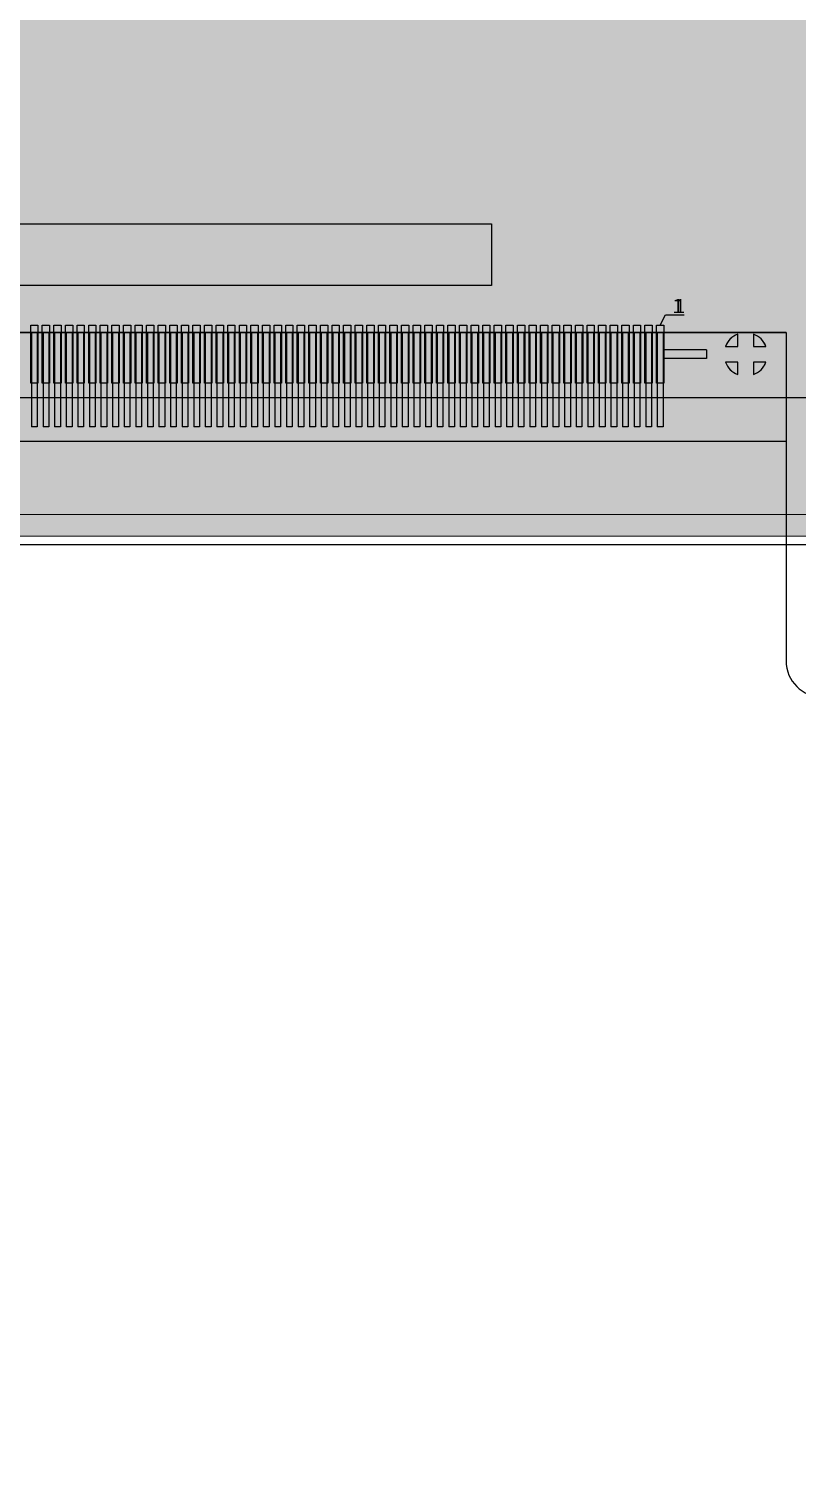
# Model space of a CAD drawing. Header units: millimetres. Extents: x 2436 to 2787, y -3116 to -2823.
# Drawn here: x 2541.43 to 2552.04, y -2970.53 to -2950.81 of the extents above; entities that cross this region are included whole.
import ezdxf

# ---------------------------------------------------------------- set-up
doc = ezdxf.new("R2010")
doc.units = ezdxf.units.MM
doc.linetypes.add('CENTER', pattern=[2, 1.25, -0.25, 0.25, -0.25])
doc.layers.add('center', color=1, linetype='CENTER', lineweight=9)
doc.layers.add('TEXT', color=4, linetype='Continuous', lineweight=13)
for name, color, linetype in [('Cover Lens 盖板', 6, 'Continuous'), ('fpc1', 40, 'Continuous'), ('housing', 7, 'Continuous'), ('MECH2', 5, 'Continuous'), ('保护膜', 3, 'Continuous'), ('铁框', 190, 'Continuous')]:
    doc.layers.add(name, color=color, linetype=linetype)
doc.styles.get("Standard").update_dxf_attribs({"font": ''})
doc.styles.add('SVA', font='')
doc.styles.get('Standard').set_extended_font_data('KaiTi_GB2312')
doc.styles.get('SVA').set_extended_font_data('SimSun')
doc.dimstyles.new('SVA', dxfattribs={"dimscale": 0.7, "dimtxt": 3, "dimasz": 3, "dimexe": 1.25, "dimexo": 0.625, "dimtad": 1, "dimzin": 1, "dimdsep": 46, "dimtxsty": 'Standard', "dimcen": 3, "dimazin": 0, "dimtfac": 1, "dimtmove": 0, "dimatfit": 3, "dimfxl": 1, "dimlwd": 13, "dimlwe": 13, "dimarcsym": 0})

# ---------------------------------------------------------------- blocks, each defined once
blk = doc.blocks.new('DFGBDFBDFB')
at = {"layer": 'TEXT', "color": 7}
for p, q in [((1460.665, -128.071), (1460.665, -128.24)), ((1460.885, -128.24), (1460.885, -128.071)), ((1460.665, -128.24), (1460.496, -128.24)), ((1461.055, -128.24), (1460.885, -128.24)), ((1460.496, -128.46), (1460.665, -128.46)), ((1460.665, -128.46), (1460.665, -128.629)), ((1460.885, -128.629), (1460.885, -128.46)), ((1460.885, -128.46), (1461.055, -128.46))]:
    blk.add_line(p, q, dxfattribs=at)
for start, end in [(111.5102, 158.4898), (21.5102, 68.4898), (201.5102, 248.4898), (291.5102, 338.4898)]:
    blk.add_arc((1460.775, -128.35), 0.3, start, end, dxfattribs=at)
blk = doc.blocks.new('*D452')
at = {"layer": 'Defpoints', "color": 0, "transparency": 16777216}
for p in [(2508.639, -2958.133), (2478.31, -3008.133), (2541.949, -3008.133)]:
    blk.add_point(p, dxfattribs=at)
at = {"layer": '铁框', "color": 0, "lineweight": 13, "transparency": 16777216}
for p, q in [((2508.202, -2958.133), (2477.435, -2958.133)), ((2478.31, -2960.233), (2478.31, -3006.033)), ((2541.512, -3008.133), (2477.435, -3008.133))]:
    blk.add_line(p, q, dxfattribs=at)
at = {"layer": '铁框', "color": 0, "transparency": 16777216}
for points in [[(2477.96, -2960.233), (2478.66, -2960.233), (2478.31, -2958.133)], [(2477.96, -3006.033), (2478.66, -3006.033), (2478.31, -3008.133)]]:
    blk.add_solid(points, dxfattribs=at)
at = {"layer": '铁框', "color": 3, "transparency": 16777216, "insert": (2476.822, -2983.133), "char_height": 2.1, "attachment_point": 5, "rotation": 90}
blk.add_mtext('50.00', dxfattribs=at)
blk = doc.blocks.new('ctp')
at = {"layer": 'center'}
h = blk.add_hatch(color=7, dxfattribs=at)
h.dxf.hatch_style = 1
h.paths.add_polyline_path([(2207.121, -3029.313), (2179.991, -3029.313), (2179.991, -3112.713), (2207.121, -3112.713), (2207.121, -3105.503), (2182.191, -3105.503), (2182.191, -3031.163), (2207.121, -3031.163)], flags=17)
h.paths.add_polyline_path([(2234.251, -3029.313), (2207.121, -3029.313), (2207.121, -3031.163), (2232.051, -3031.163), (2232.051, -3105.503), (2207.121, -3105.503), (2207.121, -3112.713), (2228.251, -3112.713), (2228.251, -3113.013), (2234.251, -3113.013)], flags=17)
h.paths.add_polyline_path([(2234.551, -3029.013), (2207.121, -3029.013), (2207.121, -3029.313), (2234.251, -3029.313), (2234.251, -3113.013), (2234.551, -3113.013)])
h.paths.add_polyline_path([(2207.121, -3112.713), (2179.991, -3112.713), (2179.991, -3029.313), (2207.121, -3029.313), (2207.121, -3029.013), (2179.691, -3029.013), (2179.691, -3113.013), (2207.121, -3113.013)])
h.paths.add_polyline_path([(2228.251, -3112.713), (2207.121, -3112.713), (2207.121, -3113.013), (2228.251, -3113.013)], flags=16)
h.paths.add_polyline_path([(2199.451, -3125.532), (2199.451, -3111.27), (2197.951, -3111.27), (2197.951, -3125.532)], flags=9)
at = {"layer": 'Cover Lens 盖板', "lineweight": 5}
blk.add_lwpolyline([(2179.691, -3029.013), (2234.551, -3029.013), (2234.551, -3113.013), (2179.691, -3113.013)], close=True, dxfattribs=at)
at = {"layer": '保护膜', "lineweight": 5}
blk.add_lwpolyline([(2233.251, -3117.713), (2229.251, -3117.713, -0.414214), (2228.251, -3116.713), (2228.251, -3112.713), (2179.991, -3112.713), (2179.991, -3029.313), (2234.251, -3029.313), (2234.251, -3116.713, -0.414214)], format="xyb", close=True, dxfattribs=at)

msp = doc.modelspace()

# ---------------------------------------------------------------- linework, layer by layer
at = {"color": 1}
for p, q in [((2550.149, -2954.903), (2550.222, -2954.757)), ((2550.222, -2954.757), (2550.478, -2954.757))]:
    msp.add_line(p, q, dxfattribs=at)
for points in [[(2509.789, -2874.563), (2562.749, -2874.563), (2562.749, -2955.903), (2509.789, -2955.903)], [(2524.969, -2953.503), (2547.819, -2953.503), (2547.819, -2954.353), (2524.969, -2954.353)], [(2541.459, -2954.903), (2541.559, -2954.903), (2541.559, -2955.703), (2541.459, -2955.703)], [(2541.619, -2954.903), (2541.719, -2954.903), (2541.719, -2955.703), (2541.619, -2955.703)], [(2541.779, -2954.903), (2541.879, -2954.903), (2541.879, -2955.703), (2541.779, -2955.703)], [(2541.939, -2954.903), (2542.039, -2954.903), (2542.039, -2955.703), (2541.939, -2955.703)], [(2542.099, -2954.903), (2542.199, -2954.903), (2542.199, -2955.703), (2542.099, -2955.703)], [(2542.259, -2954.903), (2542.359, -2954.903), (2542.359, -2955.703), (2542.259, -2955.703)], [(2542.419, -2954.903), (2542.519, -2954.903), (2542.519, -2955.703), (2542.419, -2955.703)], [(2542.579, -2954.903), (2542.679, -2954.903), (2542.679, -2955.703), (2542.579, -2955.703)], [(2542.739, -2954.903), (2542.839, -2954.903), (2542.839, -2955.703), (2542.739, -2955.703)], [(2542.899, -2954.903), (2542.999, -2954.903), (2542.999, -2955.703), (2542.899, -2955.703)], [(2543.059, -2954.903), (2543.159, -2954.903), (2543.159, -2955.703), (2543.059, -2955.703)], [(2543.219, -2954.903), (2543.319, -2954.903), (2543.319, -2955.703), (2543.219, -2955.703)], [(2543.379, -2954.903), (2543.479, -2954.903), (2543.479, -2955.703), (2543.379, -2955.703)], [(2543.539, -2954.903), (2543.639, -2954.903), (2543.639, -2955.703), (2543.539, -2955.703)], [(2543.699, -2954.903), (2543.799, -2954.903), (2543.799, -2955.703), (2543.699, -2955.703)], [(2543.859, -2954.903), (2543.959, -2954.903), (2543.959, -2955.703), (2543.859, -2955.703)], [(2544.019, -2954.903), (2544.119, -2954.903), (2544.119, -2955.703), (2544.019, -2955.703)], [(2544.179, -2954.903), (2544.279, -2954.903), (2544.279, -2955.703), (2544.179, -2955.703)], [(2544.339, -2954.903), (2544.439, -2954.903), (2544.439, -2955.703), (2544.339, -2955.703)], [(2544.499, -2954.903), (2544.599, -2954.903), (2544.599, -2955.703), (2544.499, -2955.703)], [(2544.659, -2954.903), (2544.759, -2954.903), (2544.759, -2955.703), (2544.659, -2955.703)], [(2544.819, -2954.903), (2544.919, -2954.903), (2544.919, -2955.703), (2544.819, -2955.703)], [(2544.979, -2954.903), (2545.079, -2954.903), (2545.079, -2955.703), (2544.979, -2955.703)], [(2545.139, -2954.903), (2545.239, -2954.903), (2545.239, -2955.703), (2545.139, -2955.703)], [(2545.299, -2954.903), (2545.399, -2954.903), (2545.399, -2955.703), (2545.299, -2955.703)], [(2545.459, -2954.903), (2545.559, -2954.903), (2545.559, -2955.703), (2545.459, -2955.703)], [(2545.619, -2954.903), (2545.719, -2954.903), (2545.719, -2955.703), (2545.619, -2955.703)], [(2545.779, -2954.903), (2545.879, -2954.903), (2545.879, -2955.703), (2545.779, -2955.703)], [(2545.939, -2954.903), (2546.039, -2954.903), (2546.039, -2955.703), (2545.939, -2955.703)], [(2546.099, -2954.903), (2546.199, -2954.903), (2546.199, -2955.703), (2546.099, -2955.703)], [(2546.259, -2954.903), (2546.359, -2954.903), (2546.359, -2955.703), (2546.259, -2955.703)], [(2546.419, -2954.903), (2546.519, -2954.903), (2546.519, -2955.703), (2546.419, -2955.703)], [(2546.579, -2954.903), (2546.679, -2954.903), (2546.679, -2955.703), (2546.579, -2955.703)], [(2546.739, -2954.903), (2546.839, -2954.903), (2546.839, -2955.703), (2546.739, -2955.703)], [(2546.899, -2954.903), (2546.999, -2954.903), (2546.999, -2955.703), (2546.899, -2955.703)], [(2547.059, -2954.903), (2547.159, -2954.903), (2547.159, -2955.703), (2547.059, -2955.703)], [(2547.219, -2954.903), (2547.319, -2954.903), (2547.319, -2955.703), (2547.219, -2955.703)], [(2547.379, -2954.903), (2547.479, -2954.903), (2547.479, -2955.703), (2547.379, -2955.703)], [(2547.539, -2954.903), (2547.639, -2954.903), (2547.639, -2955.703), (2547.539, -2955.703)], [(2547.699, -2954.903), (2547.799, -2954.903), (2547.799, -2955.703), (2547.699, -2955.703)], [(2547.859, -2954.903), (2547.959, -2954.903), (2547.959, -2955.703), (2547.859, -2955.703)], [(2548.019, -2954.903), (2548.119, -2954.903), (2548.119, -2955.703), (2548.019, -2955.703)], [(2548.179, -2954.903), (2548.279, -2954.903), (2548.279, -2955.703), (2548.179, -2955.703)], [(2548.339, -2954.903), (2548.439, -2954.903), (2548.439, -2955.703), (2548.339, -2955.703)], [(2548.499, -2954.903), (2548.599, -2954.903), (2548.599, -2955.703), (2548.499, -2955.703)], [(2548.659, -2954.903), (2548.759, -2954.903), (2548.759, -2955.703), (2548.659, -2955.703)], [(2548.819, -2954.903), (2548.919, -2954.903), (2548.919, -2955.703), (2548.819, -2955.703)], [(2548.979, -2954.903), (2549.079, -2954.903), (2549.079, -2955.703), (2548.979, -2955.703)], [(2549.139, -2954.903), (2549.239, -2954.903), (2549.239, -2955.703), (2549.139, -2955.703)], [(2549.299, -2954.903), (2549.399, -2954.903), (2549.399, -2955.703), (2549.299, -2955.703)], [(2549.459, -2954.903), (2549.559, -2954.903), (2549.559, -2955.703), (2549.459, -2955.703)], [(2549.619, -2954.903), (2549.719, -2954.903), (2549.719, -2955.703), (2549.619, -2955.703)], [(2549.779, -2954.903), (2549.879, -2954.903), (2549.879, -2955.703), (2549.779, -2955.703)], [(2549.939, -2954.903), (2550.039, -2954.903), (2550.039, -2955.703), (2549.939, -2955.703)], [(2550.099, -2954.903), (2550.199, -2954.903), (2550.199, -2955.703), (2550.099, -2955.703)]]:
    msp.add_lwpolyline(points, close=True, dxfattribs=at)
at = {"layer": 'fpc1'}
for p, q in [((2525.53, -2955.003), (2551.888, -2955.003)), ((2551.888, -2955.003), (2525.53, -2955.003)), ((2525.53, -2955.003), (2551.888, -2955.003)), ((2551.219, -2955.193), (2551.219, -2955.023)), ((2551.219, -2955.193), (2551.219, -2955.023)), ((2551.439, -2955.023), (2551.439, -2955.193)), ((2551.439, -2955.023), (2551.439, -2955.193)), ((2551.888, -2955.003), (2551.888, -2959.533)), ((2551.05, -2955.193), (2551.219, -2955.193)), ((2551.05, -2955.193), (2551.219, -2955.193)), ((2551.439, -2955.193), (2551.608, -2955.193)), ((2551.439, -2955.193), (2551.608, -2955.193)), ((2551.219, -2955.413), (2551.05, -2955.413)), ((2551.219, -2955.413), (2551.05, -2955.413)), ((2551.219, -2955.582), (2551.219, -2955.413)), ((2551.219, -2955.582), (2551.219, -2955.413)), ((2551.608, -2955.413), (2551.439, -2955.413)), ((2551.439, -2955.413), (2551.439, -2955.582)), ((2551.608, -2955.413), (2551.439, -2955.413)), ((2551.439, -2955.413), (2551.439, -2955.582)), ((2525.53, -2956.503), (2551.888, -2956.503))]:
    msp.add_line(p, q, dxfattribs=at)
for centre, radius, start, end in [((2551.329, -2955.303), 0.3, 111.5102, 158.4898), ((2551.329, -2955.303), 0.3, 111.5102, 158.4898), ((2551.329, -2955.303), 0.3, 21.5102, 68.4898), ((2551.329, -2955.303), 0.3, 21.5102, 68.4898), ((2551.329, -2955.303), 0.3, 201.5102, 248.4898), ((2551.329, -2955.303), 0.3, 201.5102, 248.4898), ((2551.329, -2955.303), 0.3, 291.5102, 338.4898), ((2551.329, -2955.303), 0.3, 291.5102, 338.4898), ((2552.388, -2959.533), 0.5, 180, 270)]:
    msp.add_arc(centre, radius, start, end, dxfattribs=at)
at = {"layer": 'housing'}
for p, q in [((2541.469, -2955.003), (2541.469, -2956.303)), ((2541.469, -2955.003), (2541.549, -2955.003)), ((2541.549, -2955.003), (2541.549, -2956.303)), ((2541.629, -2955.003), (2541.629, -2956.303)), ((2541.629, -2955.003), (2541.709, -2955.003)), ((2541.709, -2955.003), (2541.709, -2956.303)), ((2541.789, -2955.003), (2541.789, -2956.303)), ((2541.789, -2955.003), (2541.869, -2955.003)), ((2541.869, -2955.003), (2541.869, -2956.303)), ((2541.949, -2955.003), (2541.949, -2956.303)), ((2541.949, -2955.003), (2542.029, -2955.003)), ((2542.029, -2955.003), (2542.029, -2956.303)), ((2542.109, -2955.003), (2542.109, -2956.303)), ((2542.109, -2955.003), (2542.189, -2955.003)), ((2542.189, -2955.003), (2542.189, -2956.303)), ((2542.269, -2955.003), (2542.269, -2956.303)), ((2542.269, -2955.003), (2542.349, -2955.003)), ((2542.349, -2955.003), (2542.349, -2956.303)), ((2542.429, -2955.003), (2542.429, -2956.303)), ((2542.429, -2955.003), (2542.509, -2955.003)), ((2542.509, -2955.003), (2542.509, -2956.303)), ((2542.589, -2955.003), (2542.589, -2956.303)), ((2542.589, -2955.003), (2542.669, -2955.003)), ((2542.669, -2955.003), (2542.669, -2956.303)), ((2542.749, -2955.003), (2542.749, -2956.303)), ((2542.749, -2955.003), (2542.829, -2955.003)), ((2542.829, -2955.003), (2542.829, -2956.303)), ((2542.909, -2955.003), (2542.909, -2956.303)), ((2542.909, -2955.003), (2542.989, -2955.003)), ((2542.989, -2955.003), (2542.989, -2956.303)), ((2543.069, -2955.003), (2543.069, -2956.303)), ((2543.069, -2955.003), (2543.149, -2955.003)), ((2543.149, -2955.003), (2543.149, -2956.303)), ((2543.229, -2955.003), (2543.229, -2956.303)), ((2543.229, -2955.003), (2543.309, -2955.003)), ((2543.309, -2955.003), (2543.309, -2956.303)), ((2543.389, -2955.003), (2543.389, -2956.303)), ((2543.389, -2955.003), (2543.469, -2955.003)), ((2543.469, -2955.003), (2543.469, -2956.303)), ((2543.549, -2955.003), (2543.549, -2956.303)), ((2543.549, -2955.003), (2543.629, -2955.003)), ((2543.629, -2955.003), (2543.629, -2956.303)), ((2543.709, -2955.003), (2543.709, -2956.303)), ((2543.709, -2955.003), (2543.789, -2955.003)), ((2543.789, -2955.003), (2543.789, -2956.303)), ((2543.869, -2955.003), (2543.869, -2956.303)), ((2543.869, -2955.003), (2543.949, -2955.003)), ((2543.949, -2955.003), (2543.949, -2956.303)), ((2544.029, -2955.003), (2544.029, -2956.303)), ((2544.029, -2955.003), (2544.109, -2955.003)), ((2544.109, -2955.003), (2544.109, -2956.303)), ((2544.189, -2955.003), (2544.189, -2956.303)), ((2544.189, -2955.003), (2544.269, -2955.003)), ((2544.269, -2955.003), (2544.269, -2956.303)), ((2544.349, -2955.003), (2544.349, -2956.303)), ((2544.349, -2955.003), (2544.429, -2955.003)), ((2544.429, -2955.003), (2544.429, -2956.303)), ((2544.509, -2955.003), (2544.509, -2956.303)), ((2544.509, -2955.003), (2544.589, -2955.003)), ((2544.589, -2955.003), (2544.589, -2956.303)), ((2544.669, -2955.003), (2544.669, -2956.303)), ((2544.669, -2955.003), (2544.749, -2955.003)), ((2544.749, -2955.003), (2544.749, -2956.303)), ((2544.829, -2955.003), (2544.829, -2956.303)), ((2544.829, -2955.003), (2544.909, -2955.003)), ((2544.909, -2955.003), (2544.909, -2956.303)), ((2544.989, -2955.003), (2544.989, -2956.303)), ((2544.989, -2955.003), (2545.069, -2955.003)), ((2545.069, -2955.003), (2545.069, -2956.303)), ((2545.149, -2955.003), (2545.149, -2956.303)), ((2545.149, -2955.003), (2545.229, -2955.003)), ((2545.229, -2955.003), (2545.229, -2956.303)), ((2545.309, -2955.003), (2545.309, -2956.303)), ((2545.309, -2955.003), (2545.389, -2955.003)), ((2545.389, -2955.003), (2545.389, -2956.303)), ((2545.469, -2955.003), (2545.469, -2956.303)), ((2545.469, -2955.003), (2545.549, -2955.003)), ((2545.549, -2955.003), (2545.549, -2956.303)), ((2545.629, -2955.003), (2545.629, -2956.303)), ((2545.629, -2955.003), (2545.709, -2955.003)), ((2545.709, -2955.003), (2545.709, -2956.303)), ((2545.789, -2955.003), (2545.789, -2956.303)), ((2545.789, -2955.003), (2545.869, -2955.003)), ((2545.869, -2955.003), (2545.869, -2956.303)), ((2545.949, -2955.003), (2545.949, -2956.303)), ((2545.949, -2955.003), (2546.029, -2955.003)), ((2546.029, -2955.003), (2546.029, -2956.303)), ((2546.109, -2955.003), (2546.109, -2956.303)), ((2546.109, -2955.003), (2546.189, -2955.003)), ((2546.189, -2955.003), (2546.189, -2956.303)), ((2546.269, -2955.003), (2546.269, -2956.303)), ((2546.269, -2955.003), (2546.349, -2955.003)), ((2546.349, -2955.003), (2546.349, -2956.303)), ((2546.429, -2955.003), (2546.429, -2956.303)), ((2546.429, -2955.003), (2546.509, -2955.003)), ((2546.509, -2955.003), (2546.509, -2956.303)), ((2546.589, -2955.003), (2546.589, -2956.303)), ((2546.589, -2955.003), (2546.669, -2955.003)), ((2546.669, -2955.003), (2546.669, -2956.303)), ((2546.749, -2955.003), (2546.749, -2956.303)), ((2546.749, -2955.003), (2546.829, -2955.003)), ((2546.829, -2955.003), (2546.829, -2956.303)), ((2546.909, -2955.003), (2546.909, -2956.303)), ((2546.909, -2955.003), (2546.989, -2955.003)), ((2546.989, -2955.003), (2546.989, -2956.303)), ((2547.069, -2955.003), (2547.069, -2956.303)), ((2547.069, -2955.003), (2547.149, -2955.003)), ((2547.149, -2955.003), (2547.149, -2956.303)), ((2547.229, -2955.003), (2547.229, -2956.303)), ((2547.229, -2955.003), (2547.309, -2955.003)), ((2547.309, -2955.003), (2547.309, -2956.303)), ((2547.389, -2955.003), (2547.389, -2956.303)), ((2547.389, -2955.003), (2547.469, -2955.003)), ((2547.469, -2955.003), (2547.469, -2956.303)), ((2547.549, -2955.003), (2547.549, -2956.303)), ((2547.549, -2955.003), (2547.629, -2955.003)), ((2547.629, -2955.003), (2547.629, -2956.303)), ((2547.709, -2955.003), (2547.709, -2956.303)), ((2547.709, -2955.003), (2547.789, -2955.003)), ((2547.789, -2955.003), (2547.789, -2956.303)), ((2547.869, -2955.003), (2547.869, -2956.303)), ((2547.869, -2955.003), (2547.949, -2955.003)), ((2547.949, -2955.003), (2547.949, -2956.303)), ((2548.029, -2955.003), (2548.029, -2956.303)), ((2548.029, -2955.003), (2548.109, -2955.003)), ((2548.109, -2955.003), (2548.109, -2956.303)), ((2548.189, -2955.003), (2548.189, -2956.303)), ((2548.189, -2955.003), (2548.269, -2955.003)), ((2548.269, -2955.003), (2548.269, -2956.303)), ((2548.349, -2955.003), (2548.349, -2956.303)), ((2548.349, -2955.003), (2548.429, -2955.003)), ((2548.429, -2955.003), (2548.429, -2956.303)), ((2548.509, -2955.003), (2548.509, -2956.303)), ((2548.509, -2955.003), (2548.589, -2955.003)), ((2548.589, -2955.003), (2548.589, -2956.303)), ((2548.669, -2955.003), (2548.669, -2956.303)), ((2548.669, -2955.003), (2548.749, -2955.003)), ((2548.749, -2955.003), (2548.749, -2956.303)), ((2548.829, -2955.003), (2548.829, -2956.303)), ((2548.829, -2955.003), (2548.909, -2955.003)), ((2548.909, -2955.003), (2548.909, -2956.303)), ((2548.989, -2955.003), (2548.989, -2956.303)), ((2548.989, -2955.003), (2549.069, -2955.003)), ((2549.069, -2955.003), (2549.069, -2956.303)), ((2549.149, -2955.003), (2549.149, -2956.303)), ((2549.149, -2955.003), (2549.229, -2955.003)), ((2549.229, -2955.003), (2549.229, -2956.303)), ((2549.309, -2955.003), (2549.309, -2956.303)), ((2549.309, -2955.003), (2549.389, -2955.003)), ((2549.389, -2955.003), (2549.389, -2956.303)), ((2549.469, -2955.003), (2549.469, -2956.303)), ((2549.469, -2955.003), (2549.549, -2955.003)), ((2549.549, -2955.003), (2549.549, -2956.303)), ((2549.629, -2955.003), (2549.629, -2956.303)), ((2549.629, -2955.003), (2549.709, -2955.003)), ((2549.709, -2955.003), (2549.709, -2956.303)), ((2549.789, -2955.003), (2549.789, -2956.303)), ((2549.789, -2955.003), (2549.869, -2955.003)), ((2549.869, -2955.003), (2549.869, -2956.303)), ((2549.949, -2955.003), (2549.949, -2956.303)), ((2549.949, -2955.003), (2550.029, -2955.003)), ((2550.029, -2955.003), (2550.029, -2956.303)), ((2550.109, -2955.003), (2550.109, -2956.303)), ((2550.109, -2955.003), (2550.189, -2955.003)), ((2550.189, -2955.003), (2550.189, -2956.303)), ((2550.789, -2955.243), (2550.189, -2955.243)), ((2550.789, -2955.243), (2550.789, -2955.363)), ((2550.789, -2955.363), (2550.189, -2955.363)), ((2556.699, -2957.933), (2516.639, -2957.933))]:
    msp.add_line(p, q, dxfattribs=at)
for points in [[(2541.549, -2956.303), (2541.469, -2956.303)], [(2541.709, -2956.303), (2541.629, -2956.303)], [(2541.869, -2956.303), (2541.789, -2956.303)], [(2542.029, -2956.303), (2541.949, -2956.303)], [(2542.189, -2956.303), (2542.109, -2956.303)], [(2542.349, -2956.303), (2542.269, -2956.303)], [(2542.509, -2956.303), (2542.429, -2956.303)], [(2542.669, -2956.303), (2542.589, -2956.303)], [(2542.829, -2956.303), (2542.749, -2956.303)], [(2542.989, -2956.303), (2542.909, -2956.303)], [(2543.149, -2956.303), (2543.069, -2956.303)], [(2543.309, -2956.303), (2543.229, -2956.303)], [(2543.469, -2956.303), (2543.389, -2956.303)], [(2543.629, -2956.303), (2543.549, -2956.303)], [(2543.789, -2956.303), (2543.709, -2956.303)], [(2543.949, -2956.303), (2543.869, -2956.303)], [(2544.109, -2956.303), (2544.029, -2956.303)], [(2544.269, -2956.303), (2544.189, -2956.303)], [(2544.429, -2956.303), (2544.349, -2956.303)], [(2544.589, -2956.303), (2544.509, -2956.303)], [(2544.749, -2956.303), (2544.669, -2956.303)], [(2544.909, -2956.303), (2544.829, -2956.303)], [(2545.069, -2956.303), (2544.989, -2956.303)], [(2545.229, -2956.303), (2545.149, -2956.303)], [(2545.389, -2956.303), (2545.309, -2956.303)], [(2545.549, -2956.303), (2545.469, -2956.303)], [(2545.709, -2956.303), (2545.629, -2956.303)], [(2545.869, -2956.303), (2545.789, -2956.303)], [(2546.029, -2956.303), (2545.949, -2956.303)], [(2546.189, -2956.303), (2546.109, -2956.303)], [(2546.349, -2956.303), (2546.269, -2956.303)], [(2546.509, -2956.303), (2546.429, -2956.303)], [(2546.669, -2956.303), (2546.589, -2956.303)], [(2546.829, -2956.303), (2546.749, -2956.303)], [(2546.989, -2956.303), (2546.909, -2956.303)], [(2547.149, -2956.303), (2547.069, -2956.303)], [(2547.309, -2956.303), (2547.229, -2956.303)], [(2547.469, -2956.303), (2547.389, -2956.303)], [(2547.629, -2956.303), (2547.549, -2956.303)], [(2547.789, -2956.303), (2547.709, -2956.303)], [(2547.949, -2956.303), (2547.869, -2956.303)], [(2548.109, -2956.303), (2548.029, -2956.303)], [(2548.269, -2956.303), (2548.189, -2956.303)], [(2548.429, -2956.303), (2548.349, -2956.303)], [(2548.589, -2956.303), (2548.509, -2956.303)], [(2548.749, -2956.303), (2548.669, -2956.303)], [(2548.909, -2956.303), (2548.829, -2956.303)], [(2549.069, -2956.303), (2548.989, -2956.303)], [(2549.229, -2956.303), (2549.149, -2956.303)], [(2549.389, -2956.303), (2549.309, -2956.303)], [(2549.549, -2956.303), (2549.469, -2956.303)], [(2549.709, -2956.303), (2549.629, -2956.303)], [(2549.869, -2956.303), (2549.789, -2956.303)], [(2550.029, -2956.303), (2549.949, -2956.303)], [(2550.189, -2956.303), (2550.109, -2956.303)]]:
    msp.add_lwpolyline(points, dxfattribs=at)
at = {"layer": 'MECH2'}
for p, q in [((2541.459, -2954.903), (2541.559, -2954.903)), ((2541.619, -2954.903), (2541.719, -2954.903)), ((2541.779, -2954.903), (2541.879, -2954.903)), ((2541.939, -2954.903), (2542.039, -2954.903)), ((2542.099, -2954.903), (2542.199, -2954.903)), ((2542.259, -2954.903), (2542.359, -2954.903)), ((2542.419, -2954.903), (2542.519, -2954.903)), ((2542.579, -2954.903), (2542.679, -2954.903)), ((2542.739, -2954.903), (2542.839, -2954.903)), ((2542.899, -2954.903), (2542.999, -2954.903)), ((2543.059, -2954.903), (2543.159, -2954.903)), ((2543.219, -2954.903), (2543.319, -2954.903)), ((2543.379, -2954.903), (2543.479, -2954.903)), ((2543.539, -2954.903), (2543.639, -2954.903)), ((2543.699, -2954.903), (2543.799, -2954.903)), ((2543.859, -2954.903), (2543.959, -2954.903)), ((2544.019, -2954.903), (2544.119, -2954.903)), ((2544.179, -2954.903), (2544.279, -2954.903)), ((2544.339, -2954.903), (2544.439, -2954.903)), ((2544.499, -2954.903), (2544.599, -2954.903)), ((2544.659, -2954.903), (2544.759, -2954.903)), ((2544.819, -2954.903), (2544.919, -2954.903)), ((2544.979, -2954.903), (2545.079, -2954.903)), ((2545.139, -2954.903), (2545.239, -2954.903)), ((2545.299, -2954.903), (2545.399, -2954.903)), ((2545.459, -2954.903), (2545.559, -2954.903)), ((2545.619, -2954.903), (2545.719, -2954.903)), ((2545.779, -2954.903), (2545.879, -2954.903)), ((2545.939, -2954.903), (2546.039, -2954.903)), ((2546.099, -2954.903), (2546.199, -2954.903)), ((2546.259, -2954.903), (2546.359, -2954.903)), ((2546.419, -2954.903), (2546.519, -2954.903)), ((2546.579, -2954.903), (2546.679, -2954.903)), ((2546.739, -2954.903), (2546.839, -2954.903)), ((2546.899, -2954.903), (2546.999, -2954.903)), ((2547.059, -2954.903), (2547.159, -2954.903)), ((2547.219, -2954.903), (2547.319, -2954.903)), ((2547.379, -2954.903), (2547.479, -2954.903)), ((2547.539, -2954.903), (2547.639, -2954.903)), ((2547.699, -2954.903), (2547.799, -2954.903)), ((2547.859, -2954.903), (2547.959, -2954.903)), ((2548.019, -2954.903), (2548.119, -2954.903)), ((2548.179, -2954.903), (2548.279, -2954.903)), ((2548.339, -2954.903), (2548.439, -2954.903)), ((2548.499, -2954.903), (2548.599, -2954.903)), ((2548.659, -2954.903), (2548.759, -2954.903)), ((2548.819, -2954.903), (2548.919, -2954.903)), ((2548.979, -2954.903), (2549.079, -2954.903)), ((2549.139, -2954.903), (2549.239, -2954.903)), ((2549.299, -2954.903), (2549.399, -2954.903)), ((2549.459, -2954.903), (2549.559, -2954.903)), ((2549.619, -2954.903), (2549.719, -2954.903)), ((2549.779, -2954.903), (2549.879, -2954.903)), ((2549.939, -2954.903), (2550.039, -2954.903)), ((2550.099, -2954.903), (2550.199, -2954.903)), ((2550.149, -2954.903), (2550.222, -2954.757)), ((2550.149, -2954.903), (2550.222, -2954.757)), ((2550.222, -2954.757), (2550.478, -2954.757)), ((2550.222, -2954.757), (2550.478, -2954.757))]:
    msp.add_line(p, q, dxfattribs=at)

# ---------------------------------------------------------------- block references
at = {"color": 1, "xscale": -1}
msp.add_blockref('DFGBDFBDFB', (4012.105, -2826.953), dxfattribs=at)
at = {"layer": 'center', "color": 0}
msp.add_blockref('ctp', (329.149, 155.201), dxfattribs=at)

# ---------------------------------------------------------------- texts
at = {"color": 1, "insert": (2550.356, -2954.534), "char_height": 0.2, "width": 0.59598, "attachment_point": 1, "style": 'SVA'}
msp.add_mtext('{\\C1;1}', dxfattribs=at)
at = {"layer": 'MECH2', "style": 'SVA'}
msp.add_text('1', height=0.2, dxfattribs=at).set_placement((2550.324, -2954.734))
at = {"layer": 'MECH2', "insert": (2550.356, -2954.534), "char_height": 0.2, "width": 0.59598, "attachment_point": 1, "style": 'SVA'}
msp.add_mtext('{\\C1;1}', dxfattribs=at)

# ---------------------------------------------------------------- dimensions: what is measured, and where the dimension line sits
at = {"layer": '铁框', "color": 0}
dim = msp.add_linear_dim(base=(2478.31, -3008.133), p1=(2508.639, -2958.133), p2=(2541.949, -3008.133), angle=90, dimstyle='SVA', override={"dimclrt": 3}, dxfattribs=at)
dim.commit()
dim.dimension.update_dxf_attribs({"geometry": '*D452', "text_midpoint": (2476.822, -2983.133)})

doc.saveas('drawing.dxf')
